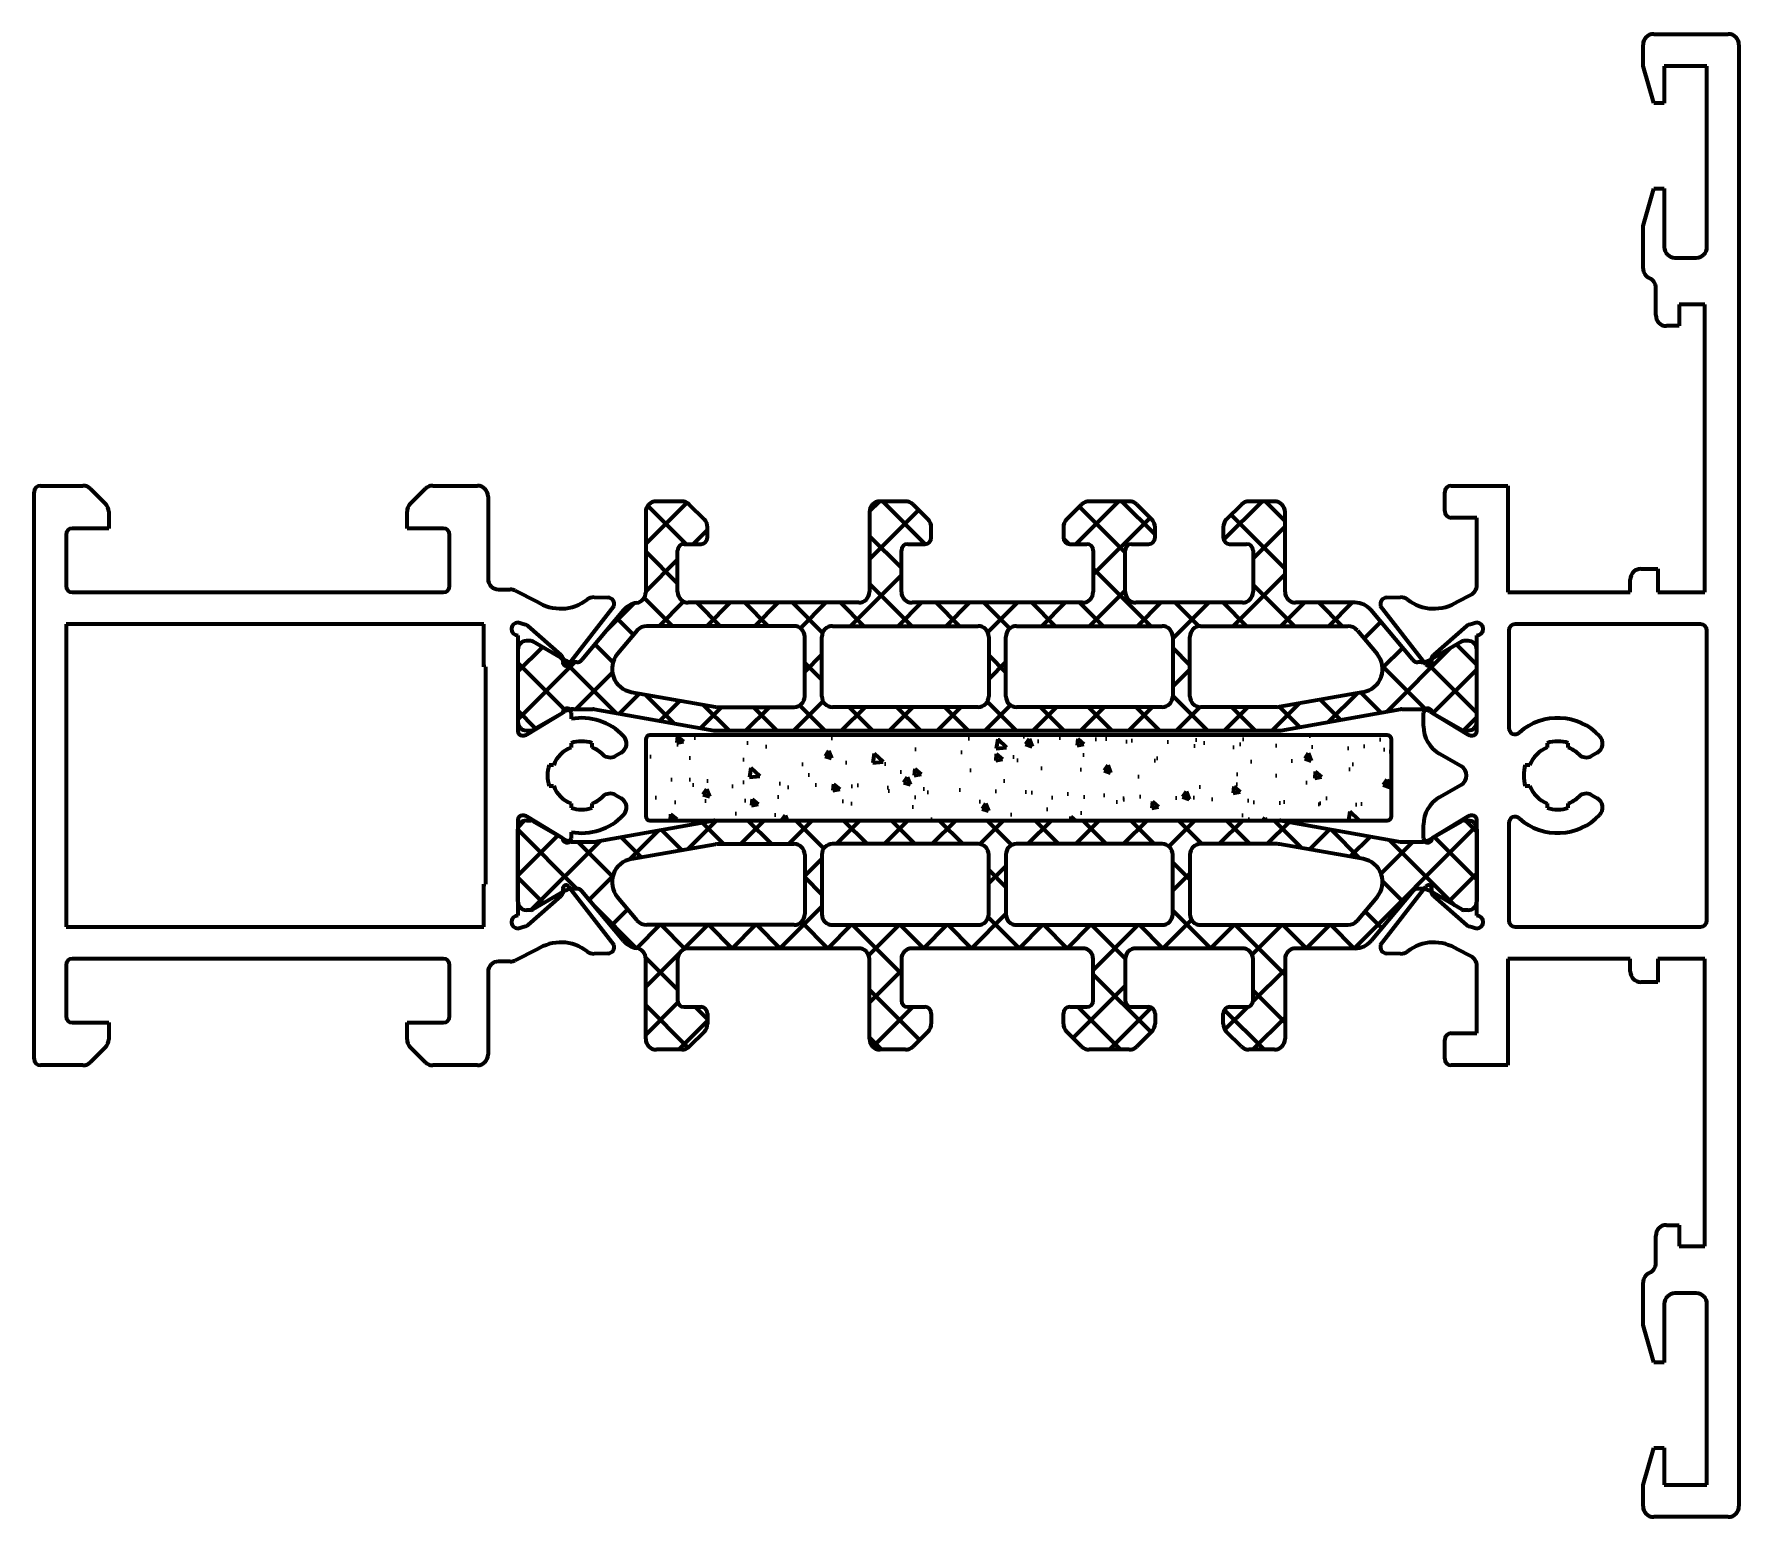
# Model space of a CAD drawing. Header units: millimetres. Extents: x 17.9 to 97.9, y -2.7 to 66.9.
import ezdxf

# ---------------------------------------------------------------- set-up
doc = ezdxf.new("R2010")
doc.units = ezdxf.units.MM

msp = doc.modelspace()

# ---------------------------------------------------------------- hatches: boundary and pattern name
at = {"lineweight": 100}
h = msp.add_hatch(dxfattribs=at)
h.set_pattern_fill('AR-CONC', color=8, scale=0.02, angle=-90, style=0)
edge = h.paths.add_edge_path()
edge.add_line((46.8, 30.019), (81.4, 30.019))
edge.add_arc((81.4, 30.219), 0.2, 270, 360)
edge.add_line((81.6, 30.219), (81.6, 33.819))
edge.add_arc((81.4, 33.819), 0.2, 0, 90)
edge.add_line((81.4, 34.019), (46.8, 34.019))
edge.add_arc((46.8, 33.819), 0.2, 90, 180)
edge.add_line((46.6, 33.819), (46.6, 30.219))
edge.add_arc((46.8, 30.219), 0.2, 180, 270)

# ---------------------------------------------------------------- linework, layer by layer
for p, q in [((93.4, 65.433), (93.4, 66.433)), ((93.9, 66.933), (97.4, 66.933)), ((97.9, 66.433), (97.9, -2.167)), ((93.9, 63.683), (93.4, 65.433)), ((96.4, 65.433), (94.4, 65.433)), ((94.4, 65.433), (94.4, 63.683)), ((96.4, 56.933), (96.4, 65.433)), ((94.4, 63.683), (93.9, 63.683)), ((93.4, 57.933), (93.9, 59.683)), ((93.9, 59.683), (94.4, 59.683)), ((94.4, 59.683), (94.4, 56.933)), ((93.4, 55.933), (93.4, 57.933)), ((94.9, 56.433), (95.9, 56.433)), ((94, 53.733), (94, 55.016)), ((96.3, 54.233), (95.1, 54.233)), ((95.1, 54.233), (95.1, 53.233)), ((96.3, 40.733), (96.3, 54.233)), ((95.1, 53.233), (94.5, 53.233)), ((18.2, 45.733), (20.193, 45.733)), ((36.607, 45.733), (38.7, 45.733)), ((84.4, 45.733), (87.05, 45.733)), ((87.05, 45.733), (87.05, 40.733)), ((17.9, 18.833), (17.9, 45.433)), ((20.546, 45.586), (21.253, 44.879)), ((35.546, 44.879), (36.253, 45.586)), ((39.2, 45.233), (39.2, 41.363)), ((84.1, 44.533), (84.1, 45.433)), ((21.4, 44.525), (21.4, 43.733)), ((35.4, 43.733), (35.4, 44.525)), ((85.6, 44.233), (84.4, 44.233)), ((85.6, 41.058), (85.6, 44.233)), ((19.4, 43.433), (19.4, 41.033)), ((21.4, 43.733), (19.7, 43.733)), ((37.1, 43.733), (35.4, 43.733)), ((37.4, 41.033), (37.4, 43.433)), ((93.3, 41.833), (94.1, 41.833)), ((94.1, 41.833), (94.1, 40.733)), ((39.7, 40.863), (40.247, 40.863)), ((40.467, 40.811), (41.496, 40.307)), ((92.8, 40.733), (92.8, 41.333)), ((19.7, 40.733), (37.1, 40.733)), ((45.112, 40.087), (42.984, 37.339)), ((44.174, 40.5), (44.83, 40.481)), ((44.83, 40.481), (44.833, 40.481)), ((83.216, 37.339), (81.088, 40.087)), ((81.367, 40.481), (81.369, 40.481)), ((81.369, 40.481), (82.026, 40.5)), ((84.704, 40.307), (85.32, 40.609)), ((87.05, 40.733), (92.8, 40.733)), ((94.1, 40.733), (96.3, 40.733)), ((39, 39.233), (19.4, 39.233)), ((19.4, 39.233), (19.4, 25.033)), ((39, 37.233), (39, 39.233)), ((40.964, 39.212), (40.6, 39.31)), ((85.6, 39.31), (85.235, 39.212)), ((96.1, 39.233), (87.4, 39.233)), ((40.6, 38.71), (40.6, 34.21)), ((42.631, 37.777), (41.085, 39.146)), ((85.114, 39.146), (83.568, 37.777)), ((85.6, 34.21), (85.6, 38.71)), ((87.1, 38.933), (87.1, 34.369)), ((96.4, 25.333), (96.4, 38.933)), ((39.1, 37.233), (39, 37.233)), ((39.1, 27.033), (39.1, 37.233)), ((42.984, 37.339), (42.984, 37.339)), ((41.024, 34.054), (42.7, 35.076)), ((43.1, 35.082), (43.1, 34.787)), ((83.1, 34.451), (83.1, 35.082)), ((83.5, 35.076), (85.176, 34.054)), ((40.8, 34.01), (40.868, 34.01)), ((43.1, 33.655), (43.1, 33.443)), ((44.084, 33.443), (44.084, 33.655)), ((85.332, 34.01), (85.4, 34.01)), ((88.908, 33.655), (88.908, 33.443)), ((89.892, 33.443), (89.892, 33.655)), ((45.447, 33.204), (45.179, 33.049)), ((84.871, 32.566), (83.853, 33.15)), ((91.255, 33.204), (90.987, 33.049)), ((42.281, 32.624), (42.069, 32.624)), ((88.089, 32.624), (87.877, 32.624)), ((42.069, 31.641), (42.281, 31.641)), ((45.179, 31.216), (45.447, 31.061)), ((83.853, 31.115), (84.871, 31.699)), ((87.877, 31.641), (88.089, 31.641)), ((90.987, 31.216), (91.255, 31.061)), ((43.1, 30.822), (43.1, 30.61)), ((44.084, 30.61), (44.084, 30.822)), ((88.908, 30.822), (88.908, 30.61)), ((89.892, 30.61), (89.892, 30.822)), ((40.6, 30.055), (40.6, 25.555)), ((40.868, 30.255), (40.8, 30.255)), ((42.7, 29.189), (41.024, 30.211)), ((83.1, 29.183), (83.1, 29.814)), ((85.176, 30.211), (83.5, 29.189)), ((85.4, 30.255), (85.332, 30.255)), ((85.6, 25.555), (85.6, 30.055)), ((87.1, 29.896), (87.1, 25.333)), ((43.1, 29.478), (43.1, 29.183)), ((39, 25.033), (39, 27.033)), ((39, 27.033), (39.1, 27.033)), ((41.085, 25.119), (42.631, 26.488)), ((42.984, 26.926), (42.984, 26.926)), ((42.984, 26.926), (45.112, 24.178)), ((81.088, 24.178), (83.216, 26.926)), ((83.568, 26.488), (85.114, 25.119)), ((19.4, 25.033), (39, 25.033)), ((40.6, 24.955), (40.964, 25.053)), ((85.235, 25.053), (85.6, 24.955)), ((87.4, 25.033), (96.1, 25.033)), ((19.4, 23.233), (19.4, 20.833)), ((37.1, 23.533), (19.7, 23.533)), ((37.4, 20.833), (37.4, 23.233)), ((40.247, 23.403), (39.7, 23.403)), ((41.496, 23.958), (40.467, 23.454)), ((44.83, 23.784), (44.174, 23.765)), ((44.833, 23.784), (44.83, 23.784)), ((81.369, 23.784), (81.367, 23.784)), ((82.026, 23.765), (81.369, 23.784)), ((85.32, 23.656), (84.704, 23.958)), ((85.6, 20.033), (85.6, 23.207)), ((92.8, 23.533), (87.05, 23.533)), ((87.05, 23.533), (87.05, 18.533)), ((92.8, 22.933), (92.8, 23.533)), ((96.3, 23.533), (94.1, 23.533)), ((94.1, 23.533), (94.1, 22.433)), ((96.3, 10.033), (96.3, 23.533)), ((39.2, 22.903), (39.2, 19.033)), ((94.1, 22.433), (93.3, 22.433)), ((19.7, 20.533), (21.4, 20.533)), ((21.4, 20.533), (21.4, 19.74)), ((35.4, 19.74), (35.4, 20.533)), ((35.4, 20.533), (37.1, 20.533)), ((84.4, 20.033), (85.6, 20.033)), ((21.253, 19.386), (20.546, 18.679)), ((36.253, 18.679), (35.546, 19.386)), ((84.1, 18.833), (84.1, 19.733)), ((20.193, 18.533), (18.2, 18.533)), ((38.7, 18.533), (36.607, 18.533)), ((87.05, 18.533), (84.4, 18.533)), ((94, 9.249), (94, 10.533)), ((94.5, 11.033), (95.1, 11.033)), ((95.1, 11.033), (95.1, 10.033)), ((95.1, 10.033), (96.3, 10.033)), ((93.4, 6.332), (93.4, 8.332)), ((94.4, 7.332), (94.4, 4.582)), ((95.9, 7.832), (94.9, 7.832)), ((96.4, -1.168), (96.4, 7.332)), ((93.9, 4.582), (93.4, 6.332)), ((94.4, 4.582), (93.9, 4.582)), ((93.4, -1.168), (93.9, 0.582)), ((93.9, 0.582), (94.4, 0.582)), ((94.4, 0.582), (94.4, -1.168)), ((93.4, -2.167), (93.4, -1.168)), ((94.4, -1.168), (96.4, -1.168)), ((97.4, -2.667), (93.9, -2.667))]:
    msp.add_line(p, q, dxfattribs=at)
at = {"color": 8, "linetype": 'Continuous', "lineweight": 100}
for p, q in [((48.527, 44.938), (46.6, 43.011)), ((57.564, 44.995), (57.101, 44.532)), ((57.722, 44.996), (59.721, 42.997)), ((68.791, 44.996), (66.791, 42.996)), ((68.947, 44.996), (70.5, 43.443)), ((75.526, 44.996), (73.719, 43.19)), ((75.682, 44.996), (76.6, 44.078)), ((46.698, 44.794), (48.496, 42.996)), ((59.405, 44.591), (57.1, 42.286)), ((66.951, 44.747), (69.1, 42.598)), ((70.268, 44.228), (67.6, 41.56)), ((74.068, 44.365), (76.6, 41.833)), ((49.5, 43.666), (48.83, 42.996)), ((57.1, 43.373), (58.6, 41.873)), ((66.203, 43.249), (66.453, 43)), ((76.6, 43.825), (75.1, 42.325)), ((46.6, 42.647), (48.1, 41.147)), ((48.1, 42.266), (46.6, 40.766)), ((67.6, 41.853), (70.307, 39.146)), ((58.6, 41.541), (56.205, 39.146)), ((57.1, 41.128), (59.081, 39.146)), ((69.1, 40.815), (67.431, 39.146)), ((76.6, 41.58), (74.166, 39.146)), ((75.1, 41.088), (77.042, 39.146)), ((46.038, 40.204), (44.703, 38.869)), ((46.529, 40.473), (47.856, 39.146)), ((48.377, 40.298), (47.225, 39.146)), ((49.001, 40.246), (50.101, 39.146)), ((50.57, 40.246), (49.47, 39.146)), ((51.246, 40.246), (52.346, 39.146)), ((52.815, 40.246), (51.715, 39.146)), ((53.491, 40.246), (54.902, 38.835)), ((55.06, 40.246), (53.862, 39.048)), ((55.736, 40.246), (56.836, 39.146)), ((59.55, 40.246), (58.45, 39.146)), ((60.227, 40.246), (61.327, 39.146)), ((61.795, 40.246), (60.695, 39.146)), ((62.472, 40.246), (63.684, 39.034)), ((64.041, 40.246), (62.653, 38.858)), ((64.717, 40.246), (65.817, 39.146)), ((66.286, 40.246), (65.186, 39.146)), ((66.962, 40.246), (68.062, 39.146)), ((70.776, 40.246), (69.676, 39.146)), ((73.021, 40.246), (71.335, 38.56)), ((71.452, 40.246), (72.558, 39.14)), ((73.697, 40.246), (74.797, 39.146)), ((77.511, 40.246), (76.411, 39.146)), ((78.187, 40.246), (79.287, 39.146)), ((79.756, 40.246), (78.656, 39.146)), ((45.244, 39.513), (46.025, 38.733)), ((81.099, 39.344), (80.318, 38.563)), ((41.752, 38.163), (40.6, 37.011)), ((42.587, 37.68), (45.208, 35.059)), ((44.219, 38.293), (45.064, 37.448)), ((54.865, 37.806), (54.065, 37.006)), ((62.7, 37.773), (63.5, 36.973)), ((71.335, 38.118), (72.135, 37.318)), ((82.123, 38.123), (81.181, 37.181)), ((84.354, 38.108), (81.371, 35.126)), ((84.646, 38.277), (85.6, 37.323)), ((43.28, 37.446), (40.6, 34.766)), ((40.6, 37.422), (42.856, 35.166)), ((45.033, 36.954), (43.325, 35.246)), ((54.065, 37.427), (54.865, 36.627)), ((63.5, 37.46), (62.7, 36.66)), ((72.135, 37.115), (71.335, 36.315)), ((81.174, 37.259), (83.22, 35.213)), ((83.204, 37.474), (85.6, 35.078)), ((85.6, 37.11), (83.543, 35.053)), ((80.002, 36.002), (78.646, 34.646)), ((80.159, 36.029), (81.108, 35.08)), ((46.307, 35.982), (45.357, 35.033)), ((46.577, 35.935), (47.933, 34.579)), ((48.215, 35.646), (47.266, 34.696)), ((50.16, 35.346), (49.174, 34.36)), ((49.303, 35.454), (50.511, 34.246)), ((52.405, 35.346), (51.305, 34.246)), ((51.656, 35.346), (52.756, 34.246)), ((54.921, 35.617), (53.55, 34.246)), ((53.827, 35.42), (55.001, 34.246)), ((56.895, 35.346), (55.795, 34.246)), ((56.146, 35.346), (57.246, 34.246)), ((59.141, 35.346), (58.041, 34.246)), ((58.391, 35.346), (59.491, 34.246)), ((61.386, 35.346), (60.286, 34.246)), ((60.636, 35.346), (61.736, 34.246)), ((63.718, 35.433), (62.531, 34.246)), ((62.632, 35.595), (63.981, 34.246)), ((65.876, 35.346), (64.776, 34.246)), ((65.127, 35.346), (66.227, 34.246)), ((68.121, 35.346), (67.021, 34.246)), ((67.372, 35.346), (68.472, 34.246)), ((70.366, 35.346), (69.266, 34.246)), ((69.617, 35.346), (70.717, 34.246)), ((71.335, 35.873), (72.962, 34.246)), ((72.611, 35.347), (71.511, 34.246)), ((74.856, 35.346), (73.756, 34.246)), ((74.107, 35.346), (75.207, 34.246)), ((77.276, 35.521), (76.001, 34.246)), ((76.342, 35.356), (77.291, 34.407)), ((78.25, 35.693), (79.2, 34.743)), ((40.6, 35.177), (41.432, 34.344)), ((85.6, 34.865), (84.982, 34.246)), ((40.936, 30.014), (40.605, 29.683)), ((49.921, 30.019), (48.587, 28.685)), ((49.254, 29.919), (50.254, 28.919)), ((52.166, 30.019), (51.066, 28.919)), ((51.399, 30.019), (52.499, 28.919)), ((54.411, 30.019), (53.311, 28.919)), ((53.644, 30.019), (54.956, 28.707)), ((56.656, 30.019), (55.556, 28.919)), ((55.889, 30.019), (56.989, 28.919)), ((58.901, 30.019), (57.801, 28.919)), ((58.134, 30.019), (59.234, 28.919)), ((61.146, 30.019), (60.046, 28.919)), ((60.379, 30.019), (61.479, 28.919)), ((63.391, 30.019), (62.284, 28.912)), ((62.624, 30.019), (63.777, 28.867)), ((65.637, 30.019), (64.537, 28.919)), ((64.869, 30.019), (65.969, 28.919)), ((67.882, 30.019), (66.782, 28.919)), ((67.114, 30.019), (68.214, 28.919)), ((70.127, 30.019), (69.027, 28.919)), ((69.359, 30.019), (70.459, 28.919)), ((72.372, 30.019), (71.155, 28.803)), ((71.605, 30.019), (72.705, 28.919)), ((74.617, 30.019), (73.517, 28.919)), ((73.85, 30.019), (74.95, 28.919)), ((76.79, 29.947), (75.762, 28.919)), ((76.095, 30.019), (77.39, 28.724)), ((78.698, 29.61), (77.749, 28.661)), ((85.577, 29.754), (79.842, 24.019)), ((85.075, 30.019), (85.6, 29.494)), ((40.6, 29.593), (43.374, 26.819)), ((42.481, 29.314), (40.6, 27.433)), ((44.491, 29.08), (41.232, 25.82)), ((43.419, 29.019), (45.048, 27.389)), ((45.437, 29.246), (46.386, 28.297)), ((47.217, 29.56), (45.858, 28.201)), ((47.345, 29.583), (48.295, 28.633)), ((78.759, 29.6), (80.115, 28.243)), ((80.607, 29.274), (79.657, 28.324)), ((82.597, 29.019), (81.108, 27.53)), ((81.485, 29.119), (84.576, 26.028)), ((83.602, 29.247), (85.6, 27.249)), ((54.865, 28.228), (54.065, 27.428)), ((71.335, 28.044), (72.135, 27.244)), ((40.6, 27.348), (41.811, 26.136)), ((45.049, 27.392), (43.95, 26.293)), ((54.065, 27.353), (54.865, 26.553)), ((63.5, 27.882), (62.7, 27.082)), ((62.7, 27.698), (63.5, 26.898)), ((72.135, 27.537), (71.335, 26.737)), ((85.6, 27.532), (84.272, 26.204)), ((81.181, 27.178), (82.166, 26.193)), ((44.215, 25.978), (46.16, 24.033)), ((45.755, 25.853), (44.975, 25.072)), ((54.865, 25.983), (52.901, 24.019)), ((63.5, 25.637), (61.882, 24.019)), ((71.335, 25.799), (73.114, 24.019)), ((80.36, 25.753), (81.141, 24.972)), ((47.266, 25.119), (46.177, 24.03)), ((47.319, 25.119), (48.444, 23.994)), ((49.511, 25.119), (48.336, 23.944)), ((49.564, 25.119), (50.664, 24.019)), ((51.756, 25.119), (50.656, 24.019)), ((51.809, 25.119), (52.909, 24.019)), ((53.913, 25.26), (55.154, 24.019)), ((56.246, 25.119), (55.146, 24.019)), ((56.299, 25.119), (58.6, 22.818)), ((58.491, 25.119), (57.068, 23.695)), ((58.544, 25.119), (59.644, 24.019)), ((60.737, 25.119), (59.637, 24.019)), ((60.789, 25.119), (61.889, 24.019)), ((62.679, 25.475), (64.134, 24.019)), ((65.227, 25.119), (64.127, 24.019)), ((65.279, 25.119), (66.379, 24.019)), ((67.472, 25.119), (66.372, 24.019)), ((67.524, 25.119), (69.1, 23.543)), ((69.717, 25.119), (67.6, 23.002)), ((69.769, 25.119), (70.869, 24.019)), ((72.205, 25.363), (70.862, 24.019)), ((74.207, 25.119), (73.107, 24.019)), ((74.259, 25.119), (76.6, 22.779)), ((76.452, 25.119), (75.056, 23.723)), ((76.505, 25.119), (77.605, 24.019)), ((78.697, 25.119), (77.597, 24.019)), ((78.75, 25.119), (79.85, 24.019)), ((46.596, 23.597), (48.1, 22.093)), ((48.175, 23.783), (46.6, 22.208)), ((58.6, 22.982), (57.1, 21.482)), ((67.6, 22.798), (70.315, 20.084)), ((76.6, 23.022), (75.095, 21.517)), ((57.1, 22.073), (59.452, 19.721)), ((69.1, 22.257), (66.656, 19.813)), ((75.1, 22.034), (76.6, 20.534)), ((48.114, 21.477), (46.6, 19.963)), ((46.6, 21.348), (48.585, 19.363)), ((48.924, 21.269), (49.5, 20.693)), ((59.132, 21.269), (57.263, 19.4)), ((66.884, 21.269), (68.884, 19.269)), ((70.328, 21.24), (68.357, 19.269)), ((73.751, 21.137), (75.619, 19.269)), ((74.852, 21.274), (73.781, 20.203)), ((49.5, 20.618), (48.151, 19.269)), ((76.6, 20.777), (75.092, 19.269)), ((57.1, 19.828), (57.659, 19.269))]:
    msp.add_line(p, q, dxfattribs=at)
at = {"color": 8, "lineweight": 100}
for p, q in [((48.293, 44.996), (47.1, 44.996)), ((49.353, 44.142), (48.646, 44.85)), ((58.793, 44.996), (57.6, 44.996)), ((59.853, 44.142), (59.146, 44.85)), ((67.053, 44.85), (66.346, 44.142)), ((69.293, 44.996), (67.407, 44.996)), ((70.353, 44.142), (69.646, 44.85)), ((74.553, 44.85), (73.846, 44.142)), ((76.1, 44.996), (74.907, 44.996)), ((46.6, 44.496), (46.6, 40.729)), ((57.1, 44.496), (57.1, 40.746)), ((76.6, 40.746), (76.6, 44.496)), ((49.5, 43.296), (49.5, 43.789)), ((60, 43.296), (60, 43.789)), ((66.2, 43.789), (66.2, 43.296)), ((70.5, 43.296), (70.5, 43.789)), ((73.7, 43.789), (73.7, 43.296)), ((48.1, 40.746), (48.1, 42.696)), ((48.4, 42.996), (49.2, 42.996)), ((58.6, 40.746), (58.6, 42.696)), ((58.9, 42.996), (59.7, 42.996)), ((66.5, 42.996), (67.3, 42.996)), ((67.6, 42.696), (67.6, 40.746)), ((69.1, 40.746), (69.1, 42.696)), ((69.4, 42.996), (70.2, 42.996)), ((74, 42.996), (74.8, 42.996)), ((75.1, 42.696), (75.1, 40.746)), ((56.6, 40.246), (48.6, 40.246)), ((67.1, 40.246), (59.1, 40.246)), ((74.6, 40.246), (69.6, 40.246)), ((79.875, 40.246), (77.1, 40.246)), ((45.559, 39.889), (43.6, 37.555)), ((82.599, 37.555), (80.641, 39.889)), ((41.209, 38.446), (41, 38.446)), ((42.806, 37.553), (41.305, 38.421)), ((46.192, 38.932), (45.275, 37.84)), ((53.565, 39.146), (46.651, 39.146)), ((54.065, 35.846), (54.065, 38.646)), ((54.865, 35.846), (54.865, 38.646)), ((55.365, 39.146), (62.2, 39.146)), ((62.7, 38.646), (62.7, 35.846)), ((63.5, 35.846), (63.5, 38.646)), ((64, 39.146), (70.835, 39.146)), ((71.335, 38.646), (71.335, 35.846)), ((72.135, 35.846), (72.135, 38.646)), ((72.635, 39.146), (79.548, 39.146)), ((80.008, 38.932), (80.924, 37.84)), ((84.895, 38.421), (83.394, 37.553)), ((85.2, 38.446), (84.991, 38.446)), ((40.6, 38.046), (40.6, 34.646)), ((85.6, 34.646), (85.6, 38.046)), ((43.369, 37.446), (43.206, 37.446)), ((82.993, 37.446), (82.831, 37.446)), ((45.927, 36.049), (49.873, 35.354)), ((80.273, 36.049), (76.335, 35.355)), ((43.206, 35.246), (44.122, 35.246)), ((44.174, 35.241), (49.794, 34.251)), ((49.96, 35.346), (53.565, 35.346)), ((62.2, 35.346), (55.365, 35.346)), ((70.835, 35.346), (64, 35.346)), ((76.231, 35.346), (72.635, 35.346)), ((76.406, 34.251), (82.025, 35.241)), ((82.078, 35.246), (82.993, 35.246)), ((41.305, 34.271), (42.806, 35.139)), ((83.394, 35.139), (84.895, 34.271)), ((41, 34.246), (41.209, 34.246)), ((46.6, 33.819), (46.6, 30.219)), ((81.4, 34.019), (46.8, 34.019)), ((49.846, 34.246), (76.354, 34.246)), ((81.6, 30.219), (81.6, 33.819)), ((84.991, 34.246), (85.2, 34.246)), ((40.6, 26.219), (40.6, 29.619)), ((41, 30.019), (41.209, 30.019)), ((41.305, 29.995), (42.806, 29.126)), ((44.174, 29.024), (49.794, 30.014)), ((46.8, 30.019), (81.4, 30.019)), ((49.846, 30.019), (76.354, 30.019)), ((76.406, 30.014), (82.025, 29.024)), ((83.394, 29.126), (84.895, 29.995)), ((84.991, 30.019), (85.2, 30.019)), ((85.6, 29.619), (85.6, 26.219)), ((43.206, 29.019), (44.122, 29.019)), ((45.927, 28.216), (49.873, 28.911)), ((49.96, 28.919), (53.565, 28.919)), ((62.2, 28.919), (55.365, 28.919)), ((70.835, 28.919), (64, 28.919)), ((76.231, 28.919), (72.635, 28.919)), ((80.273, 28.216), (76.335, 28.91)), ((82.078, 29.019), (82.993, 29.019)), ((54.065, 28.419), (54.065, 25.619)), ((54.865, 28.419), (54.865, 25.619)), ((62.7, 25.619), (62.7, 28.419)), ((63.5, 28.419), (63.5, 25.619)), ((71.335, 25.619), (71.335, 28.419)), ((72.135, 28.419), (72.135, 25.619)), ((42.806, 26.712), (41.305, 25.844)), ((43.369, 26.819), (43.206, 26.819)), ((45.559, 24.376), (43.6, 26.71)), ((46.192, 25.333), (45.275, 26.425)), ((80.008, 25.333), (80.924, 26.425)), ((82.599, 26.71), (80.641, 24.376)), ((82.993, 26.819), (82.831, 26.819)), ((84.895, 25.844), (83.394, 26.712)), ((41.209, 25.819), (41, 25.819)), ((85.2, 25.819), (84.991, 25.819)), ((53.565, 25.119), (46.651, 25.119)), ((55.365, 25.119), (62.2, 25.119)), ((64, 25.119), (70.835, 25.119)), ((72.635, 25.119), (79.548, 25.119)), ((56.6, 24.019), (48.6, 24.019)), ((67.1, 24.019), (59.1, 24.019)), ((74.6, 24.019), (69.6, 24.019)), ((79.875, 24.019), (77.1, 24.019)), ((46.6, 19.769), (46.6, 23.536)), ((48.1, 23.519), (48.1, 21.569)), ((57.1, 19.769), (57.1, 23.519)), ((58.6, 23.519), (58.6, 21.569)), ((67.6, 21.569), (67.6, 23.519)), ((69.1, 23.519), (69.1, 21.569)), ((75.1, 21.569), (75.1, 23.519)), ((76.6, 23.519), (76.6, 19.769)), ((48.4, 21.269), (49.2, 21.269)), ((49.5, 20.969), (49.5, 20.476)), ((58.9, 21.269), (59.7, 21.269)), ((60, 20.969), (60, 20.476)), ((66.2, 20.476), (66.2, 20.969)), ((66.5, 21.269), (67.3, 21.269)), ((69.4, 21.269), (70.2, 21.269)), ((70.5, 20.969), (70.5, 20.476)), ((73.7, 20.476), (73.7, 20.969)), ((74, 21.269), (74.8, 21.269)), ((49.353, 20.123), (48.646, 19.415)), ((59.853, 20.123), (59.146, 19.415)), ((67.053, 19.415), (66.346, 20.123)), ((70.353, 20.123), (69.646, 19.415)), ((74.553, 19.415), (73.846, 20.123)), ((48.293, 19.269), (47.1, 19.269)), ((58.793, 19.269), (57.6, 19.269)), ((69.293, 19.269), (67.407, 19.269)), ((76.1, 19.269), (74.907, 19.269))]:
    msp.add_line(p, q, dxfattribs=at)
at = {"lineweight": 100}
for centre, radius, start, end in [((93.9, 66.433), 0.5, 90, 180), ((97.4, 66.433), 0.5, 360, 90), ((94.9, 56.933), 0.5, 180, 270), ((95.9, 56.933), 0.5, 270, 360), ((93.9, 55.933), 0.5, 180, 246.4225), ((93.5, 55.016), 0.5, 360, 66.4225), ((94.5, 53.733), 0.5, 180, 270), ((18.2, 45.433), 0.3, 90, 180), ((20.193, 45.233), 0.5, 45, 90), ((36.607, 45.233), 0.5, 90, 135), ((38.7, 45.233), 0.5, 0, 90), ((84.4, 45.433), 0.3, 90, 180), ((20.9, 44.525), 0.5, 0, 45), ((35.9, 44.525), 0.5, 135, 180), ((84.4, 44.533), 0.3, 180, 270), ((19.7, 43.433), 0.3, 90, 180), ((37.1, 43.433), 0.3, 0, 90), ((93.3, 41.333), 0.5, 90, 180), ((19.7, 41.033), 0.3, 180, 270), ((37.1, 41.033), 0.3, 270, 0), ((39.7, 41.363), 0.5, 180, 270), ((40.247, 40.363), 0.5, 63.87297, 90), ((85.1, 41.058), 0.5, 296.12703, 0), ((42.614, 41.965), 2, 236.00295, 308.19423), ((44.16, 40), 0.5, 88.37625, 128.19423), ((44.827, 40.181), 0.3, 341.74858, 88.86602), ((81.373, 40.181), 0.3, 91.13398, 198.25142), ((82.04, 40), 0.5, 51.80577, 91.62375), ((83.586, 41.965), 2, 231.80577, 303.99705), ((40.6, 39.01), 0.3, 90, 270), ((40.886, 38.922), 0.3, 48.46149, 74.93644), ((85.313, 38.922), 0.3, 105.06356, 131.53851), ((85.6, 39.01), 0.3, 270, 90), ((87.4, 38.933), 0.3, 90, 180), ((96.1, 38.933), 0.3, 0, 90), ((42.432, 37.552), 0.3, 344.30723, 48.46149), ((83.767, 37.552), 0.3, 131.53851, 195.69277), ((42.866, 37.431), 0.15, 164.30723, 322.25392), ((83.334, 37.431), 0.15, 217.74608, 15.69277), ((42.9, 35.082), 0.2, 0, 181.77363), ((83.3, 35.082), 0.2, 358.22637, 180), ((43.592, 32.133), 2.7, 43.13656, 100.49844), ((84.6, 34.451), 1.5, 180, 240.15312), ((89.4, 32.133), 2.7, 43.13656, 131.81031), ((40.8, 34.21), 0.2, 180, 270), ((40.868, 34.31), 0.3, 270, 301.38013), ((43.592, 32.133), 1.6, 72.09274, 107.90726), ((45.197, 33.637), 0.5, 300, 43.13656), ((85.332, 34.31), 0.3, 238.61987, 270), ((85.4, 34.21), 0.2, 270, 360), ((87.4, 34.369), 0.3, 180, 311.81031), ((89.4, 32.133), 1.6, 72.09274, 107.90726), ((91.005, 33.637), 0.5, 300, 43.13656), ((43.592, 32.133), 1.4, 110.57312, 159.42688), ((43.592, 32.133), 1.4, 45.25752, 69.42688), ((44.929, 33.482), 0.5, 225.25752, 300), ((89.4, 32.133), 1.4, 110.57312, 159.42688), ((89.4, 32.133), 1.4, 45.25752, 69.42688), ((90.737, 33.482), 0.5, 225.25752, 300), ((43.592, 32.133), 1.6, 162.09274, 197.90726), ((84.622, 32.133), 0.5, 299.84688, 60.15312), ((89.4, 32.133), 1.6, 162.09274, 197.90726), ((43.592, 32.133), 1.4, 200.57312, 249.42688), ((44.929, 30.783), 0.5, 60, 134.74248), ((89.4, 32.133), 1.4, 200.57312, 249.42688), ((90.737, 30.783), 0.5, 60, 134.74248), ((43.592, 32.133), 1.6, 252.09274, 287.90726), ((43.592, 32.133), 1.4, 290.57312, 314.74248), ((45.197, 30.628), 0.5, 316.86344, 60), ((84.6, 29.814), 1.5, 119.84688, 180), ((89.4, 32.133), 1.6, 252.09274, 287.90726), ((89.4, 32.133), 1.4, 290.57312, 314.74248), ((91.005, 30.628), 0.5, 316.86344, 60), ((40.8, 30.055), 0.2, 90, 180), ((40.868, 29.955), 0.3, 58.61987, 90), ((43.592, 32.133), 2.7, 259.50156, 316.86344), ((85.332, 29.955), 0.3, 90, 121.38013), ((85.4, 30.055), 0.2, 0, 90), ((87.4, 29.896), 0.3, 48.18969, 180), ((89.4, 32.133), 2.7, 228.18969, 316.86344), ((42.9, 29.183), 0.2, 178.22637, 0), ((83.3, 29.183), 0.2, 180, 1.77363), ((42.432, 26.713), 0.3, 311.53851, 15.69277), ((42.866, 26.834), 0.15, 37.74608, 195.69277), ((83.334, 26.834), 0.15, 344.30723, 142.25392), ((83.767, 26.713), 0.3, 164.30723, 228.46149), ((40.6, 25.255), 0.3, 90, 270), ((40.886, 25.343), 0.3, 285.06356, 311.53851), ((85.313, 25.343), 0.3, 228.46149, 254.93644), ((85.6, 25.255), 0.3, 270, 90), ((87.4, 25.333), 0.3, 180, 270), ((96.1, 25.333), 0.3, 270, 360), ((42.614, 22.3), 2, 51.80577, 123.99705), ((44.827, 24.084), 0.3, 271.13398, 18.25142), ((81.373, 24.084), 0.3, 161.74858, 268.86602), ((83.586, 22.3), 2, 56.00295, 128.19423), ((19.7, 23.233), 0.3, 90, 180), ((37.1, 23.233), 0.3, 0, 90), ((39.7, 22.903), 0.5, 90, 180), ((40.247, 23.903), 0.5, 270, 296.12703), ((44.16, 24.265), 0.5, 231.80577, 271.62375), ((82.04, 24.265), 0.5, 268.37625, 308.19423), ((85.1, 23.207), 0.5, 360, 63.87297), ((93.3, 22.933), 0.5, 180, 270), ((19.7, 20.833), 0.3, 180, 270), ((37.1, 20.833), 0.3, 270, 0), ((84.4, 19.733), 0.3, 90, 180), ((20.9, 19.74), 0.5, 315, 360), ((35.9, 19.74), 0.5, 180, 225), ((18.2, 18.833), 0.3, 180, 270), ((20.193, 19.033), 0.5, 270, 315), ((36.607, 19.033), 0.5, 225, 270), ((38.7, 19.033), 0.5, 270, 0), ((84.4, 18.833), 0.3, 180, 270), ((94.5, 10.533), 0.5, 90, 180), ((93.5, 9.249), 0.5, 293.5775, 0), ((93.9, 8.332), 0.5, 113.5775, 180), ((94.9, 7.332), 0.5, 90, 180), ((95.9, 7.332), 0.5, 0, 90), ((93.9, -2.167), 0.5, 180, 270), ((97.4, -2.167), 0.5, 270, 360)]:
    msp.add_arc(centre, radius, start, end, dxfattribs=at)
at = {"color": 8, "lineweight": 100}
for centre, radius, start, end in [((47.1, 44.496), 0.5, 90, 180), ((48.293, 44.496), 0.5, 45, 90), ((57.6, 44.496), 0.5, 90, 180), ((58.793, 44.496), 0.5, 45, 90), ((67.407, 44.496), 0.5, 90, 135), ((69.293, 44.496), 0.5, 45, 90), ((74.907, 44.496), 0.5, 90, 135), ((76.1, 44.496), 0.5, 0, 90), ((49, 43.789), 0.5, 0, 45), ((59.5, 43.789), 0.5, 0, 45), ((66.7, 43.789), 0.5, 135, 180), ((70, 43.789), 0.5, 0, 45), ((74.2, 43.789), 0.5, 135, 180), ((49.2, 43.296), 0.3, 270, 0), ((59.7, 43.296), 0.3, 270, 0), ((66.5, 43.296), 0.3, 180, 270), ((70.2, 43.296), 0.3, 270, 360), ((74, 43.296), 0.3, 180, 270), ((48.4, 42.696), 0.3, 90, 180), ((58.9, 42.696), 0.3, 90, 180), ((67.3, 42.696), 0.3, 360, 90), ((69.4, 42.696), 0.3, 90, 180), ((74.8, 42.696), 0.3, 0, 90), ((46.325, 39.246), 1, 98.62445, 140), ((46.1, 40.729), 0.5, 278.62445, 360), ((48.6, 40.746), 0.5, 180, 270), ((56.6, 40.746), 0.5, 270, 360), ((59.1, 40.746), 0.5, 180, 270), ((67.1, 40.746), 0.5, 270, 0), ((69.6, 40.746), 0.5, 180, 270), ((74.6, 40.746), 0.5, 270, 360), ((77.1, 40.746), 0.5, 180, 270), ((79.875, 39.246), 1, 40, 90), ((41, 38.046), 0.4, 90, 180), ((41.209, 38.246), 0.2, 61.32424, 90), ((46.651, 38.546), 0.6, 90, 140), ((53.565, 38.646), 0.5, 0, 90), ((55.365, 38.646), 0.5, 90, 180), ((62.2, 38.646), 0.5, 0, 90), ((64, 38.646), 0.5, 90, 180), ((70.835, 38.646), 0.5, 0, 90), ((72.635, 38.646), 0.5, 90, 180), ((79.548, 38.546), 0.6, 40, 90), ((84.991, 38.246), 0.2, 90, 118.67576), ((85.2, 38.046), 0.4, 360, 90), ((46.118, 37.133), 1.1, 140, 260), ((80.082, 37.133), 1.1, 280, 40), ((43.206, 38.246), 0.8, 239.96029, 270), ((43.369, 37.746), 0.3, 270, 320.39), ((82.831, 37.746), 0.3, 219.61, 270), ((82.993, 38.246), 0.8, 270, 300.03971), ((43.206, 34.446), 0.8, 90, 120.03971), ((44.122, 34.946), 0.3, 80, 90), ((49.96, 35.846), 0.5, 260, 270), ((53.565, 35.846), 0.5, 270, 0), ((55.365, 35.846), 0.5, 180, 270), ((62.2, 35.846), 0.5, 270, 0), ((64, 35.846), 0.5, 180, 270), ((70.835, 35.846), 0.5, 270, 0), ((72.635, 35.846), 0.5, 180, 270), ((76.231, 35.946), 0.6, 270, 280), ((82.078, 34.946), 0.3, 90, 100), ((82.993, 34.446), 0.8, 59.96029, 90), ((41, 34.646), 0.4, 180, 270), ((85.2, 34.646), 0.4, 270, 360), ((41.209, 34.446), 0.2, 270, 298.67576), ((46.8, 33.819), 0.2, 90, 180), ((49.846, 34.546), 0.3, 260, 270), ((76.354, 34.546), 0.3, 270, 280), ((81.4, 33.819), 0.2, 0, 90), ((84.991, 34.446), 0.2, 241.32424, 270), ((41, 29.619), 0.4, 90, 180), ((41.209, 29.819), 0.2, 61.32424, 90), ((46.8, 30.219), 0.2, 180, 270), ((49.846, 29.719), 0.3, 90, 100), ((76.354, 29.719), 0.3, 80, 90), ((81.4, 30.219), 0.2, 270, 360), ((84.991, 29.819), 0.2, 90, 118.67576), ((85.2, 29.619), 0.4, 0, 90), ((43.206, 29.819), 0.8, 239.96029, 270), ((44.122, 29.319), 0.3, 270, 280), ((49.96, 28.419), 0.5, 90, 100), ((53.565, 28.419), 0.5, 0, 90), ((55.365, 28.419), 0.5, 90, 180), ((62.2, 28.419), 0.5, 0, 90), ((64, 28.419), 0.5, 90, 180), ((70.835, 28.419), 0.5, 0, 90), ((72.635, 28.419), 0.5, 90, 180), ((76.231, 28.319), 0.6, 80, 90), ((82.078, 29.319), 0.3, 260, 270), ((82.993, 29.819), 0.8, 270, 300.03971), ((46.118, 27.132), 1.1, 100, 220), ((80.082, 27.132), 1.1, 320, 80), ((43.206, 26.019), 0.8, 90, 120.03971), ((43.369, 26.519), 0.3, 39.61, 90), ((82.831, 26.519), 0.3, 90, 140.39), ((82.993, 26.019), 0.8, 59.96029, 90), ((41, 26.219), 0.4, 180, 270), ((41.209, 26.019), 0.2, 270, 298.67576), ((53.565, 25.619), 0.5, 270, 0), ((55.365, 25.619), 0.5, 180, 270), ((62.2, 25.619), 0.5, 270, 0), ((64, 25.619), 0.5, 180, 270), ((70.835, 25.619), 0.5, 270, 0), ((72.635, 25.619), 0.5, 180, 270), ((84.991, 26.019), 0.2, 241.32424, 270), ((85.2, 26.219), 0.4, 270, 0), ((46.651, 25.719), 0.6, 220, 270), ((79.548, 25.719), 0.6, 270, 320), ((46.325, 25.019), 1, 220, 261.37555), ((46.1, 23.536), 0.5, 0, 81.37555), ((48.6, 23.519), 0.5, 90, 180), ((56.6, 23.519), 0.5, 0, 90), ((59.1, 23.519), 0.5, 90, 180), ((67.1, 23.519), 0.5, 360, 90), ((69.6, 23.519), 0.5, 90, 180), ((74.6, 23.519), 0.5, 0, 90), ((77.1, 23.519), 0.5, 90, 180), ((79.875, 25.019), 1, 270, 320), ((48.4, 21.569), 0.3, 180, 270), ((49.2, 20.969), 0.3, 360, 90), ((58.9, 21.569), 0.3, 180, 270), ((59.7, 20.969), 0.3, 0, 90), ((66.5, 20.969), 0.3, 90, 180), ((67.3, 21.569), 0.3, 270, 0), ((69.4, 21.569), 0.3, 180, 270), ((70.2, 20.969), 0.3, 0, 90), ((74, 20.969), 0.3, 90, 180), ((74.8, 21.569), 0.3, 270, 360), ((49, 20.476), 0.5, 315, 360), ((59.5, 20.476), 0.5, 315, 360), ((66.7, 20.476), 0.5, 180, 225), ((70, 20.476), 0.5, 315, 360), ((74.2, 20.476), 0.5, 180, 225), ((47.1, 19.769), 0.5, 180, 270), ((48.293, 19.769), 0.5, 270, 315), ((57.6, 19.769), 0.5, 180, 270), ((58.793, 19.769), 0.5, 270, 315), ((67.407, 19.769), 0.5, 225, 270), ((69.293, 19.769), 0.5, 270, 315), ((74.907, 19.769), 0.5, 225, 270), ((76.1, 19.769), 0.5, 270, 0)]:
    msp.add_arc(centre, radius, start, end, dxfattribs=at)

doc.saveas('drawing.dxf')
